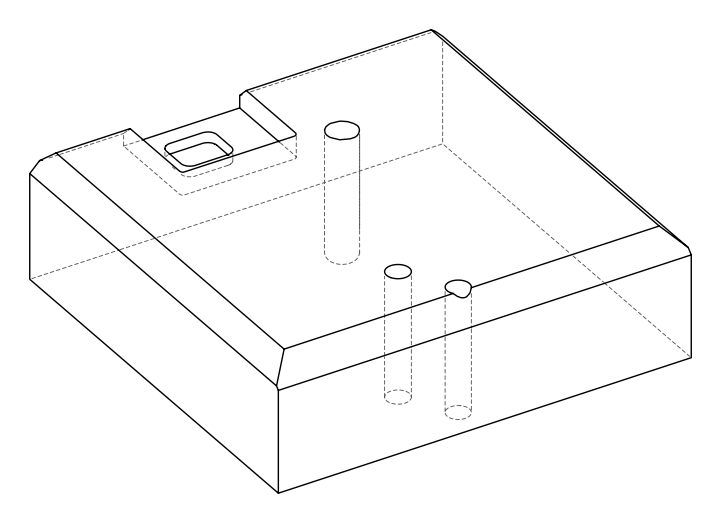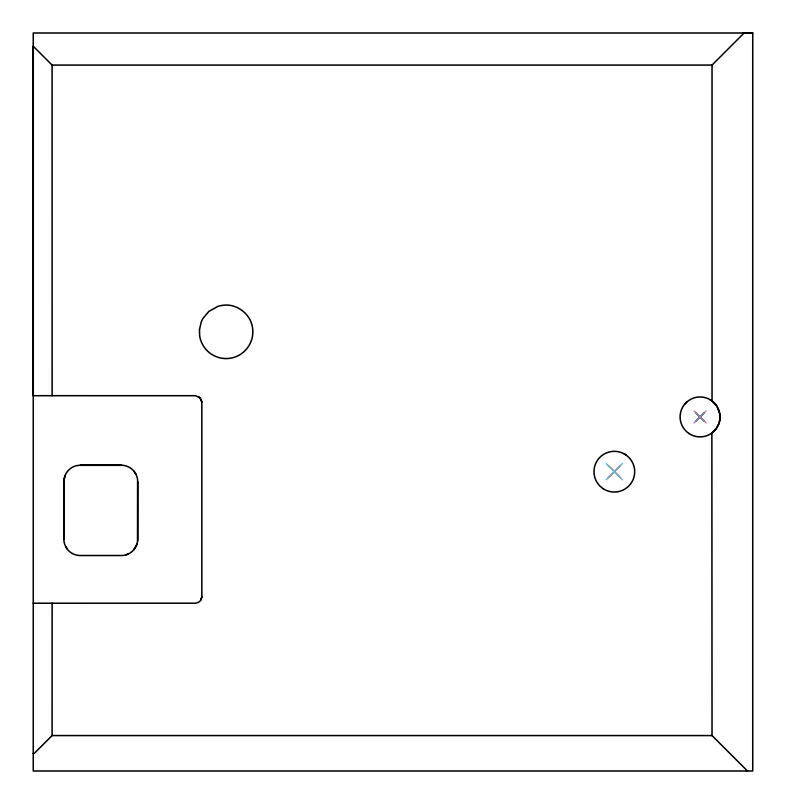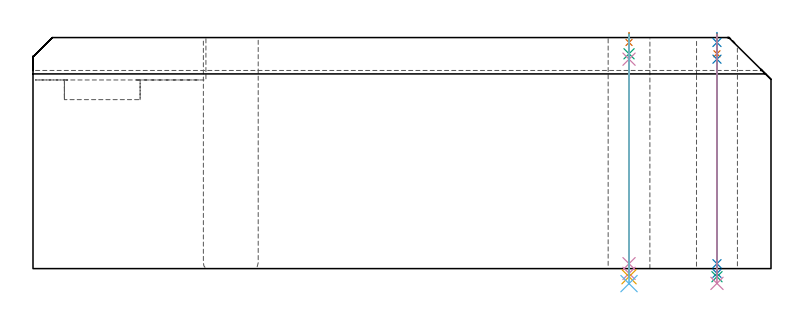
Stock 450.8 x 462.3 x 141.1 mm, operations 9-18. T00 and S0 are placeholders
(PLAN: 18 operations, 12 tool changes, 213.6 min)
(1 AREA_MILL | FG_CHAMFER_SURFACE | UGT0205_001 | 3.74 min | 7455 mm3)
(2 AREA_MILL_1 | FG_CHAMFER_SURFACE_1 | UGT0205_001 | 27.84 min | 90632 mm3)
(3 AREA_MILL_2 | FG_CHAMFER_SURFACE_2 | UGT0205_001 | 35.61 min | 146767 mm3)
(4 AREA_MILL_3 | FG_CHAMFER_SURFACE_3 | UGT0205_001 | 8.71 min | 15145 mm3)
(5 AREA_MILL_4 | FG_CHAMFER_SURFACE_4 | UGT0205_001 | 28.14 min | 105794 mm3)
(6 MILL_RECTANGULAR_POCKET | POCKET_RECTANGULAR_STRAIGHT | UGT0201_104 | Follow Part, ap 5, ae 75% | 3.88 min | 95609 mm3)
(7 MILL_SLOT | SLOT_PARTIAL_RECTANGULAR | NXT0201_009 | Follow Part, ap 2, ae 75% | 92.59 min | 289108 mm3)
(8 MILL_THROUGH_HOLE_FROM_SOLID_MATERIAL | STEP1HOLE_1 | NXT0201_007 | Circular | 9.18 min | 123884 mm3)
(9 SPOT_DRILL | STEP1HOLE | NXT0321_9005460120000 | 0.05 min | 303 mm3)
(10 SPOT_DRILL_1 | STEP1HOLE_2 | NXT0321_9005460120000 | 0.05 min | 55 mm3)
(11 DRILL_BLIND_HOLE_INTO_CENTER | STEP1HOLE | NXT0301_037 | 0.05 min | 269 mm3)
(12 GUN_DRILL_THROUGH_HOLE | STEP1HOLE | UGT0307_002 | 0.63 min | 3651 mm3)
(13 SPADE_DRILL_TO_ENLARGE_THROUGH_HOLE | STEP1HOLE | UGT0306_006 | 0.59 min | 22459 mm3)
(14 DRILL_TO_ENLARGE_THROUGH_HOLE | STEP1HOLE | UGT0301_386 | 0.61 min | 45428 mm3)
(15 DRILL_BLIND_HOLE_INTO_CENTER_1 | STEP1HOLE_2 | NXT0301_037 | 0.05 min | 233 mm3)
(16 GUN_DRILL_THROUGH_HOLE_1 | STEP1HOLE_2 | UGT0307_002 | 0.63 min | 3688 mm3)
(17 SPADE_DRILL_TO_ENLARGE_THROUGH_HOLE_1 | STEP1HOLE_2 | UGT0306_006 | 0.59 min | 22457 mm3)
(18 DRILL_TO_ENLARGE_THROUGH_HOLE_1 | STEP1HOLE_2 | UGT0301_059 | 0.61 min | 42487 mm3)
(TOOL UGT0205_001 | Chamfer Mill 20 x 3 x 45 deg. | D20 FL50 Z2)
(TOOL UGT0201_104 | End Mill 20 mm | D20 FL22 Z2)
(TOOL NXT0201_009 | ENDMILL 8mm [2P460-0800-NA 1630] | D8 FL26 Z6)
(TOOL NXT0201_007 | ENDMILL 25mm [R216.25-25050GCK54P 1620] | D25 R3 FL54 Z5)
(TOOL NXT0321_9005460120000 | NC Spot Drill, 142deg, 12mm, Carbide, Uncoated | D12 PA142 FL30 Z2)
(TOOL NXT0301_037 | Carbide Drill 6.6mm [860.1-0660-033A1-MM 2214] | D6.6 PA140 FL53 Z2)
(TOOL UGT0307_002 | Gun Drill 6 mm | D6 PA130 FL24 Z1)
(TOOL UGT0306_006 | Spade Drill 15.5mm | D15.5 PA132 FL10 Z2)
(TOOL UGT0301_386 | Twist Drill 25.5 mm | D25.5 PA118 FL165 Z2)
(TOOL UGT0301_059 | Twist Drill 25 mm | D25 PA118 FL160 Z2)
(OP 9 SPOT_DRILL)
G17 G21 G94 G90
T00 M6
G54
G17 G0 G90 X364. Y187.5 S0 M3
G43 Z151.1 H0
G94 G81 G98 Z138.1 F250. R144.1
G80
M5
M2
(OP 10 SPOT_DRILL_1)
G17 G21 G94 G90
T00 M6
G54
G17 G0 G90 X417.7 Y221.8 S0 M3
G43 Z151.1 H0
G94 G81 G98 Z138.1 F250. R144.1
G80
M5
M2
(OP 11 DRILL_BLIND_HOLE_INTO_CENTER)
G17 G21 G94 G90
T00 M6
G54
G17 G0 G90 X364. Y187.5 S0 M3
G43 Z151.1 H1
G94 G81 G98 Z131.2 F250. R143.1
G80
M5
M2
(OP 12 GUN_DRILL_THROUGH_HOLE)
G17 G21 G94 G90
T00 M6
G54
G17 G0 G90 X364. Y187.5 M8
G43 Z151.1 H0
Z138.412
S716 M3
G94 G1 Z127.893 F125. M26
G4 X.084
Z3. F250.
G4 X.084
Z-2.899 F125.
G4 X.084
M5
M9
G0 Z138.412
Z151.1
M2
(OP 13 SPADE_DRILL_TO_ENLARGE_THROUGH_HOLE)
G17 G21 G94 G90
T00 M6
G54
G17 G0 G90 X364. Y187.5 S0 M3
G43 Z151.1 H0
G94 G73 G98 Z-4.951 F250. Q14.605 R143.1
G80
M5
M2
(OP 14 DRILL_TO_ENLARGE_THROUGH_HOLE)
G17 G21 G94 G90
T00 M6
G54
G17 G0 G90 X364. Y187.5 S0 M3
G43 Z151.1 H0
G94 G73 G98 Z-9.161 F250. Q25.043 R143.1
G80
M5
M2
(OP 15 DRILL_BLIND_HOLE_INTO_CENTER_1)
G17 G21 G94 G90
T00 M6
G54
G17 G0 G90 X417.7 Y221.8 S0 M3
G43 Z151.1 H1
G94 G81 G98 Z131.2 F250. R143.1
G80
M5
M2
(OP 16 GUN_DRILL_THROUGH_HOLE_1)
G17 G21 G94 G90
T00 M6
G54
G17 G0 G90 X417.7 Y221.8 M8
G43 Z151.1 H0
Z138.292
S716 M3
G94 G1 Z127.893 F125. M26
G4 X.084
Z3. F250.
G4 X.084
Z-2.899 F125.
G4 X.084
M5
M9
G0 Z138.292
Z151.1
M2
(OP 17 SPADE_DRILL_TO_ENLARGE_THROUGH_HOLE_1)
G17 G21 G94 G90
T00 M6
G54
G17 G0 G90 X417.7 Y221.8 S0 M3
G43 Z151.1 H0
G94 G73 G98 Z-4.951 F250. Q14.605 R143.1
G80
M5
M2
(OP 18 DRILL_TO_ENLARGE_THROUGH_HOLE_1)
G17 G21 G94 G90
T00 M6
G54
G17 G0 G90 X417.7 Y221.8 S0 M3
G43 Z151.1 H0
G94 G73 G98 Z-9.011 F250. Q21.444 R143.1
G80
M5
M2
